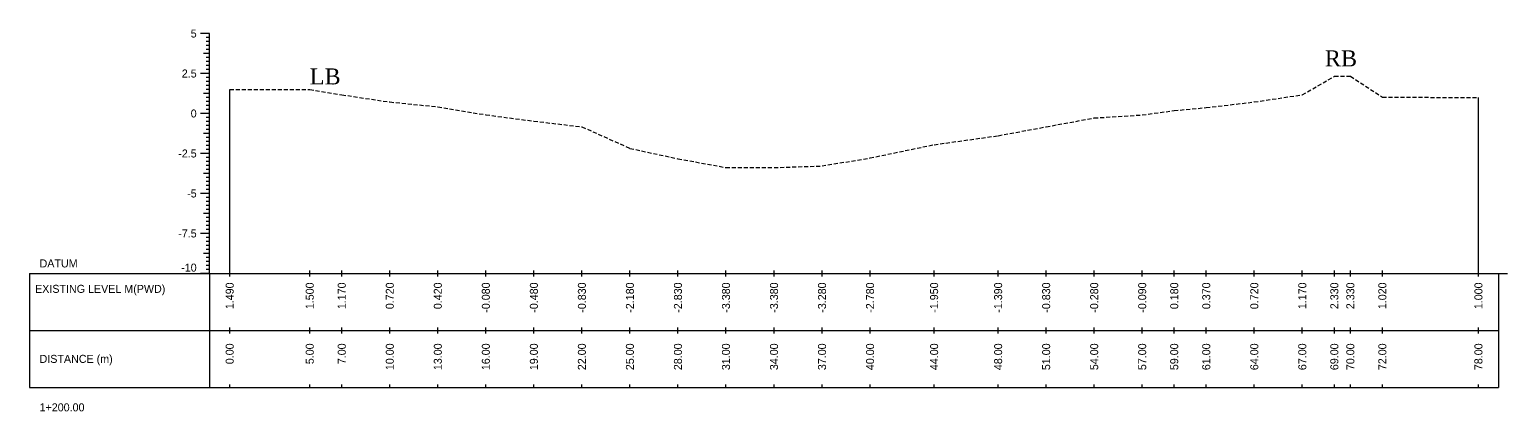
# Model space of a CAD drawing. Header units: inches. Extents: x 2527 to 3799, y -2520 to -1051.
# Drawn here: x 3209.5 to 3301.8, y -1117.1 to -1093.2 of the extents above; entities that cross this region are included whole.
import ezdxf
from ezdxf.enums import TextEntityAlignment as Align

# ---------------------------------------------------------------- set-up
doc = ezdxf.new("R2010")
doc.units = ezdxf.units.IN
doc.header["$MEASUREMENT"] = 0
doc.linetypes.add('HIDDEN', pattern=[0.375, 0.25, -0.125])
doc.layers.add('CS_Drawing', color=7, linetype='Continuous')
doc.layers.add('GL', color=3, linetype='HIDDEN')
doc.styles.add('romans', font='romans.shx')

msp = doc.modelspace()

# ---------------------------------------------------------------- linework, layer by layer
at = {"layer": 'CS_Drawing'}
for p, q in [((3220.741, -1093.485), (3220.179, -1093.485)), ((3220.741, -1093.485), (3220.347, -1093.485)), ((3220.741, -1093.485), (3220.516, -1093.485)), ((3220.741, -1093.735), (3220.516, -1093.735)), ((3220.741, -1108.485), (3220.741, -1093.485)), ((3220.741, -1094.735), (3220.347, -1094.735)), ((3220.741, -1093.985), (3220.516, -1093.985)), ((3220.741, -1094.235), (3220.516, -1094.235)), ((3220.741, -1094.485), (3220.516, -1094.485)), ((3220.741, -1094.735), (3220.516, -1094.735)), ((3220.741, -1094.985), (3220.516, -1094.985)), ((3220.741, -1095.235), (3220.516, -1095.235)), ((3220.741, -1095.485), (3220.516, -1095.485)), ((3220.741, -1095.735), (3220.516, -1095.735)), ((3220.741, -1095.985), (3220.179, -1095.985)), ((3220.741, -1095.985), (3220.347, -1095.985)), ((3220.741, -1095.985), (3220.516, -1095.985)), ((3220.741, -1096.235), (3220.516, -1096.235)), ((3220.741, -1096.485), (3220.516, -1096.485)), ((3220.741, -1097.235), (3220.347, -1097.235)), ((3220.741, -1096.735), (3220.516, -1096.735)), ((3220.741, -1096.985), (3220.516, -1096.985)), ((3220.741, -1097.235), (3220.516, -1097.235)), ((3220.741, -1097.485), (3220.516, -1097.485)), ((3221.991, -1108.485), (3221.991, -1096.995)), ((3299.991, -1108.485), (3299.991, -1097.485)), ((3220.741, -1098.485), (3220.179, -1098.485)), ((3220.741, -1098.485), (3220.347, -1098.485)), ((3220.741, -1097.735), (3220.516, -1097.735)), ((3220.741, -1097.985), (3220.516, -1097.985)), ((3220.741, -1098.235), (3220.516, -1098.235)), ((3220.741, -1098.485), (3220.516, -1098.485)), ((3220.741, -1098.735), (3220.516, -1098.735)), ((3220.741, -1098.985), (3220.516, -1098.985)), ((3220.741, -1099.235), (3220.516, -1099.235)), ((3220.741, -1099.735), (3220.347, -1099.735)), ((3220.741, -1099.485), (3220.516, -1099.485)), ((3220.741, -1099.735), (3220.516, -1099.735)), ((3220.741, -1099.985), (3220.516, -1099.985)), ((3220.741, -1100.235), (3220.516, -1100.235)), ((3220.741, -1100.985), (3220.179, -1100.985)), ((3220.741, -1100.985), (3220.347, -1100.985)), ((3220.741, -1100.485), (3220.516, -1100.485)), ((3220.741, -1100.735), (3220.516, -1100.735)), ((3220.741, -1100.985), (3220.516, -1100.985)), ((3220.741, -1101.235), (3220.516, -1101.235)), ((3220.741, -1101.485), (3220.516, -1101.485)), ((3220.741, -1101.735), (3220.516, -1101.735)), ((3220.741, -1101.985), (3220.516, -1101.985)), ((3220.741, -1102.235), (3220.347, -1102.235)), ((3220.741, -1102.235), (3220.516, -1102.235)), ((3220.741, -1102.485), (3220.516, -1102.485)), ((3220.741, -1102.735), (3220.516, -1102.735)), ((3220.741, -1102.985), (3220.516, -1102.985)), ((3220.741, -1103.485), (3220.179, -1103.485)), ((3220.741, -1103.485), (3220.347, -1103.485)), ((3220.741, -1103.235), (3220.516, -1103.235)), ((3220.741, -1103.485), (3220.516, -1103.485)), ((3220.741, -1103.735), (3220.516, -1103.735)), ((3220.741, -1103.985), (3220.516, -1103.985)), ((3220.741, -1104.735), (3220.347, -1104.735)), ((3220.741, -1104.235), (3220.516, -1104.235)), ((3220.741, -1104.485), (3220.516, -1104.485)), ((3220.741, -1104.735), (3220.516, -1104.735)), ((3220.741, -1104.985), (3220.516, -1104.985)), ((3220.741, -1105.235), (3220.516, -1105.235)), ((3220.741, -1105.485), (3220.516, -1105.485)), ((3220.741, -1105.735), (3220.516, -1105.735)), ((3220.741, -1105.985), (3220.179, -1105.985)), ((3220.741, -1105.985), (3220.347, -1105.985)), ((3220.741, -1105.985), (3220.516, -1105.985)), ((3220.741, -1106.235), (3220.516, -1106.235)), ((3220.741, -1106.485), (3220.516, -1106.485)), ((3220.741, -1106.735), (3220.516, -1106.735)), ((3220.741, -1107.235), (3220.347, -1107.235)), ((3220.741, -1106.985), (3220.516, -1106.985)), ((3220.741, -1107.235), (3220.516, -1107.235)), ((3220.741, -1107.485), (3220.516, -1107.485)), ((3220.741, -1107.735), (3220.516, -1107.735)), ((3209.491, -1108.485), (3220.741, -1108.485)), ((3209.491, -1108.485), (3209.491, -1115.61)), ((3220.741, -1108.485), (3220.179, -1108.485)), ((3220.741, -1108.485), (3220.347, -1108.485)), ((3220.741, -1107.985), (3220.516, -1107.985)), ((3220.741, -1108.235), (3220.516, -1108.235)), ((3220.741, -1108.485), (3220.516, -1108.485)), ((3220.741, -1108.485), (3301.241, -1108.485)), ((3220.741, -1108.485), (3220.741, -1115.61)), ((3221.991, -1108.673), (3221.991, -1108.298)), ((3226.991, -1108.673), (3226.991, -1108.298)), ((3228.991, -1108.673), (3228.991, -1108.298)), ((3231.991, -1108.673), (3231.991, -1108.298)), ((3234.991, -1108.673), (3234.991, -1108.298)), ((3237.991, -1108.673), (3237.991, -1108.298)), ((3240.991, -1108.673), (3240.991, -1108.298)), ((3243.991, -1108.673), (3243.991, -1108.298)), ((3246.991, -1108.673), (3246.991, -1108.298)), ((3249.991, -1108.673), (3249.991, -1108.298)), ((3252.991, -1108.673), (3252.991, -1108.298)), ((3255.991, -1108.673), (3255.991, -1108.298)), ((3258.991, -1108.673), (3258.991, -1108.298)), ((3261.991, -1108.673), (3261.991, -1108.298)), ((3265.991, -1108.673), (3265.991, -1108.298)), ((3269.991, -1108.673), (3269.991, -1108.298)), ((3272.991, -1108.673), (3272.991, -1108.298)), ((3275.991, -1108.673), (3275.991, -1108.298)), ((3278.991, -1108.673), (3278.991, -1108.298)), ((3280.991, -1108.673), (3280.991, -1108.298)), ((3282.991, -1108.673), (3282.991, -1108.298)), ((3285.991, -1108.673), (3285.991, -1108.298)), ((3288.991, -1108.673), (3288.991, -1108.298)), ((3290.991, -1108.673), (3290.991, -1108.298)), ((3291.991, -1108.673), (3291.991, -1108.298)), ((3293.991, -1108.673), (3293.991, -1108.298)), ((3299.991, -1108.673), (3299.991, -1108.298)), ((3301.241, -1108.485), (3301.804, -1108.485)), ((3301.241, -1108.485), (3301.635, -1108.485)), ((3301.241, -1108.485), (3301.466, -1108.485)), ((3301.241, -1108.485), (3301.241, -1115.61)), ((3209.491, -1112.048), (3220.741, -1112.048)), ((3220.741, -1112.048), (3301.241, -1112.048)), ((3220.741, -1112.048), (3301.241, -1112.048)), ((3221.991, -1112.235), (3221.991, -1111.86)), ((3226.991, -1112.235), (3226.991, -1111.86)), ((3228.991, -1112.235), (3228.991, -1111.86)), ((3231.991, -1112.235), (3231.991, -1111.86)), ((3234.991, -1112.235), (3234.991, -1111.86)), ((3237.991, -1112.235), (3237.991, -1111.86)), ((3240.991, -1112.235), (3240.991, -1111.86)), ((3243.991, -1112.235), (3243.991, -1111.86)), ((3246.991, -1112.235), (3246.991, -1111.86)), ((3249.991, -1112.235), (3249.991, -1111.86)), ((3252.991, -1112.235), (3252.991, -1111.86)), ((3255.991, -1112.235), (3255.991, -1111.86)), ((3258.991, -1112.235), (3258.991, -1111.86)), ((3261.991, -1112.235), (3261.991, -1111.86)), ((3265.991, -1112.235), (3265.991, -1111.86)), ((3269.991, -1112.235), (3269.991, -1111.86)), ((3272.991, -1112.235), (3272.991, -1111.86)), ((3275.991, -1112.235), (3275.991, -1111.86)), ((3278.991, -1112.235), (3278.991, -1111.86)), ((3280.991, -1112.235), (3280.991, -1111.86)), ((3282.991, -1112.235), (3282.991, -1111.86)), ((3285.991, -1112.235), (3285.991, -1111.86)), ((3288.991, -1112.235), (3288.991, -1111.86)), ((3290.991, -1112.235), (3290.991, -1111.86)), ((3291.991, -1112.235), (3291.991, -1111.86)), ((3293.991, -1112.235), (3293.991, -1111.86)), ((3299.991, -1112.235), (3299.991, -1111.86)), ((3209.491, -1115.61), (3220.741, -1115.61)), ((3220.741, -1115.61), (3301.241, -1115.61)), ((3221.991, -1115.61), (3221.991, -1115.423)), ((3226.991, -1115.61), (3226.991, -1115.423)), ((3228.991, -1115.61), (3228.991, -1115.423)), ((3231.991, -1115.61), (3231.991, -1115.423)), ((3234.991, -1115.61), (3234.991, -1115.423)), ((3237.991, -1115.61), (3237.991, -1115.423)), ((3240.991, -1115.61), (3240.991, -1115.423)), ((3243.991, -1115.61), (3243.991, -1115.423)), ((3246.991, -1115.61), (3246.991, -1115.423)), ((3249.991, -1115.61), (3249.991, -1115.423)), ((3252.991, -1115.61), (3252.991, -1115.423)), ((3255.991, -1115.61), (3255.991, -1115.423)), ((3258.991, -1115.61), (3258.991, -1115.423)), ((3261.991, -1115.61), (3261.991, -1115.423)), ((3265.991, -1115.61), (3265.991, -1115.423)), ((3269.991, -1115.61), (3269.991, -1115.423)), ((3272.991, -1115.61), (3272.991, -1115.423)), ((3275.991, -1115.61), (3275.991, -1115.423)), ((3278.991, -1115.61), (3278.991, -1115.423)), ((3280.991, -1115.61), (3280.991, -1115.423)), ((3282.991, -1115.61), (3282.991, -1115.423)), ((3285.991, -1115.61), (3285.991, -1115.423)), ((3288.991, -1115.61), (3288.991, -1115.423)), ((3290.991, -1115.61), (3290.991, -1115.423)), ((3291.991, -1115.61), (3291.991, -1115.423)), ((3293.991, -1115.61), (3293.991, -1115.423)), ((3299.991, -1115.61), (3299.991, -1115.423))]:
    msp.add_line(p, q, dxfattribs=at)
at = {"layer": 'GL'}
msp.add_lwpolyline([(3221.991, -1096.995), (3226.991, -1096.985), (3228.991, -1097.315), (3231.991, -1097.765), (3234.991, -1098.065), (3237.991, -1098.565), (3240.991, -1098.965), (3243.991, -1099.315), (3246.991, -1100.665), (3249.991, -1101.315), (3252.991, -1101.865), (3255.991, -1101.865), (3258.991, -1101.765), (3261.991, -1101.265), (3265.991, -1100.435), (3269.991, -1099.875), (3272.991, -1099.315), (3275.991, -1098.765), (3278.991, -1098.575), (3280.991, -1098.305), (3282.991, -1098.115), (3285.991, -1097.765), (3288.991, -1097.315), (3290.991, -1096.155), (3291.991, -1096.155), (3293.991, -1097.465), (3299.991, -1097.485)], dxfattribs=at)

# ---------------------------------------------------------------- texts
at = {"char_height": 1, "width": 87.77218, "attachment_point": 1, "style": 'romans'}
for s, insert in [('{\\fTimes New Roman|b0|i0|c0|p18;RB}', (3290.396, -1094.538)), ('{\\fTimes New Roman|b0|i0|c0|p18;LB}', (3226.991, -1095.669))]:
    msp.add_mtext(s, dxfattribs=dict(at, insert=insert))
at = {"layer": 'CS_Drawing'}
for s, p in [('5', (3219.929, -1093.485)), ('2.5', (3219.929, -1095.985)), ('0', (3219.929, -1098.485)), ('-2.5', (3219.929, -1100.985)), ('-5', (3219.929, -1103.485)), ('-7.5', (3219.929, -1105.985))]:
    msp.add_text(s, height=0.5, dxfattribs=at).set_placement(p, align=Align.MIDDLE_RIGHT)
for s, p in [('DATUM', (3210.116, -1107.86)), ('EXISTING LEVEL M(PWD)', (3209.835, -1109.45)), ('DISTANCE (m)', (3210.116, -1113.829)), ('1+200.00', (3210.116, -1116.86))]:
    msp.add_text(s, height=0.5, dxfattribs=at).set_placement(p, align=Align.MIDDLE_LEFT)
msp.add_text('-10', height=0.5, dxfattribs=at).set_placement((3219.929, -1108.373), align=Align.RIGHT)
for s, p in [('1.490', (3221.991, -1109.048)), ('1.500', (3226.991, -1109.048)), ('1.170', (3228.991, -1109.048)), ('0.720', (3231.991, -1109.048)), ('0.420', (3234.991, -1109.048)), ('-0.080', (3237.991, -1109.048)), ('-0.480', (3240.991, -1109.048)), ('-0.830', (3243.991, -1109.048)), ('-2.180', (3246.991, -1109.048)), ('-2.830', (3249.991, -1109.048)), ('-3.380', (3252.991, -1109.048)), ('-3.380', (3255.991, -1109.048)), ('-3.280', (3258.991, -1109.048)), ('-2.780', (3261.991, -1109.048)), ('-1.950', (3265.991, -1109.048)), ('-1.390', (3269.991, -1109.048)), ('-0.830', (3272.991, -1109.048)), ('-0.280', (3275.991, -1109.048)), ('-0.090', (3278.991, -1109.048)), ('0.180', (3280.991, -1109.048)), ('0.370', (3282.991, -1109.048)), ('0.720', (3285.991, -1109.048)), ('1.170', (3288.991, -1109.048)), ('2.330', (3290.991, -1109.048)), ('2.330', (3291.991, -1109.048)), ('1.020', (3293.991, -1109.048)), ('1.000', (3299.991, -1109.048)), ('0.00', (3221.991, -1112.86)), ('5.00', (3226.991, -1112.86)), ('7.00', (3228.991, -1112.86)), ('10.00', (3231.991, -1112.86)), ('13.00', (3234.991, -1112.86)), ('16.00', (3237.991, -1112.86)), ('19.00', (3240.991, -1112.86)), ('22.00', (3243.991, -1112.86)), ('25.00', (3246.991, -1112.86)), ('28.00', (3249.991, -1112.86)), ('31.00', (3252.991, -1112.86)), ('34.00', (3255.991, -1112.86)), ('37.00', (3258.991, -1112.86)), ('40.00', (3261.991, -1112.86)), ('44.00', (3265.991, -1112.86)), ('48.00', (3269.991, -1112.86)), ('51.00', (3272.991, -1112.86)), ('54.00', (3275.991, -1112.86)), ('57.00', (3278.991, -1112.86)), ('59.00', (3280.991, -1112.86)), ('61.00', (3282.991, -1112.86)), ('64.00', (3285.991, -1112.86)), ('67.00', (3288.991, -1112.86)), ('69.00', (3290.991, -1112.86)), ('70.00', (3291.991, -1112.86)), ('72.00', (3293.991, -1112.86)), ('78.00', (3299.991, -1112.86))]:
    msp.add_text(s, height=0.5, rotation=90, dxfattribs=at).set_placement(p, align=Align.MIDDLE_RIGHT)

doc.saveas('drawing.dxf')
